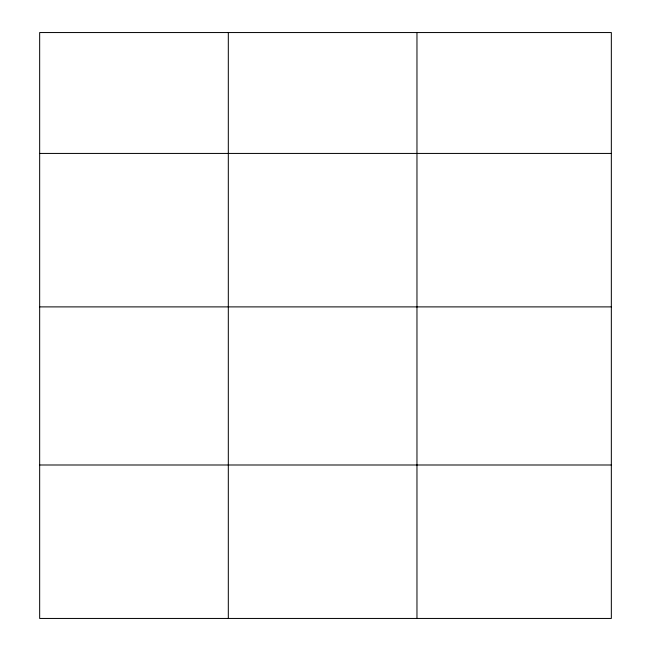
<?xml version="1.0" encoding="UTF-8"?>
<svg xmlns="http://www.w3.org/2000/svg" width="651" height="651" viewBox="0 0 651 651"><rect width="100%" height="100%" fill="white"/><g stroke="black" fill="none" stroke-linecap="round" stroke-linejoin="round"><path stroke-width="0.98" d="M611.338 306.89L611.338 32.55L39.662 32.55L39.662 618.45L611.338 618.45L611.338 306.89L39.662 306.89M39.662 153.433L611.338 153.433M39.662 464.993L611.338 464.993M416.965 32.55L416.965 618.45M228.314 32.55L228.314 618.45"/></g></svg>
